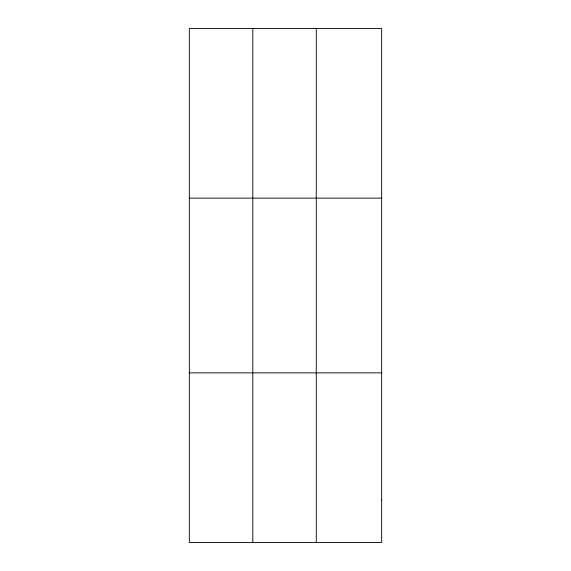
<?xml version="1.0" encoding="UTF-8"?>
<svg xmlns="http://www.w3.org/2000/svg" width="571" height="571" viewBox="0 0 571 571"><rect width="100%" height="100%" fill="white"/><g stroke="black" fill="none" stroke-linecap="round" stroke-linejoin="round"><path stroke-width="0.86" d="M252.803 28.55L252.803 542.45M316.27 28.55L316.27 542.45M189.336 198.137L381.664 198.137M189.336 372.863L381.664 372.863M381.664 500.053L381.664 542.45L189.336 542.45L189.336 28.55L381.664 28.55L381.664 500.053"/></g></svg>
